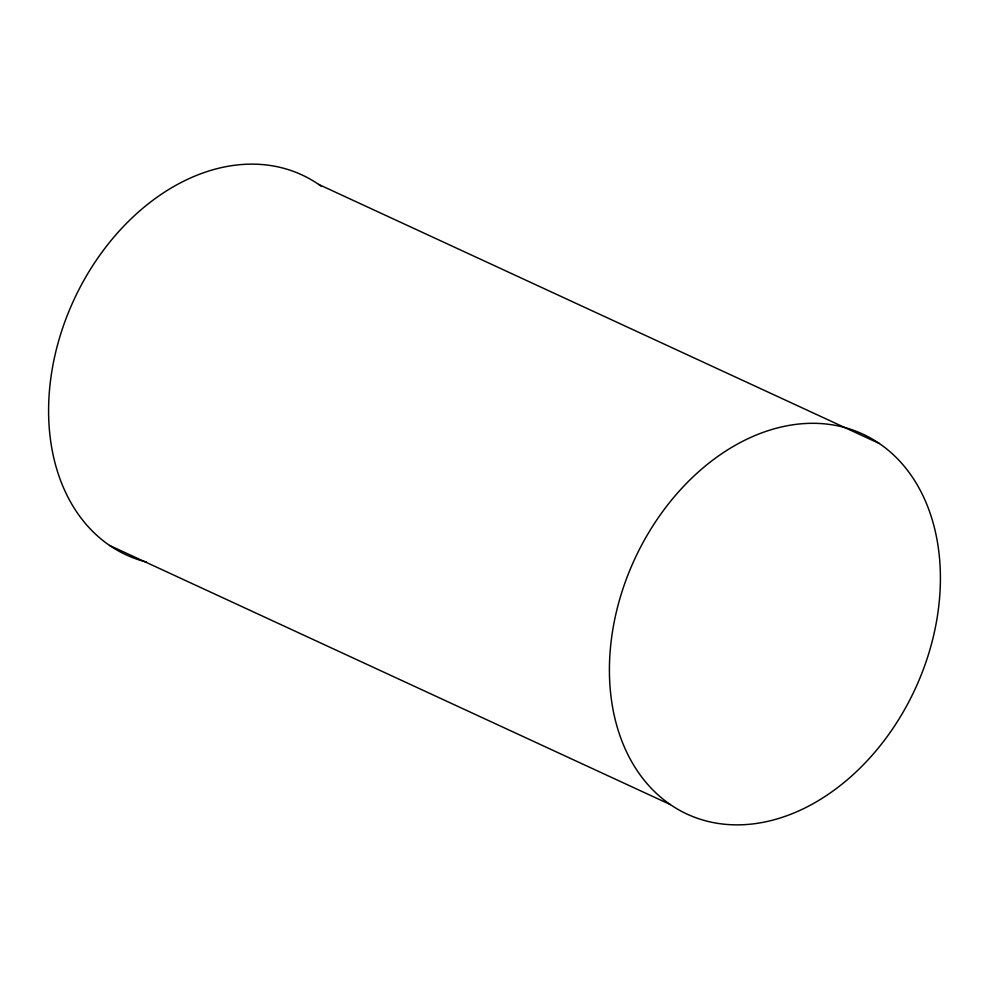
<?xml version="1.0" encoding="UTF-8"?>
<svg xmlns="http://www.w3.org/2000/svg" width="989" height="989" viewBox="0 0 989 989"><rect width="100%" height="100%" fill="white"/><g stroke="black" fill="none" stroke-linecap="round" stroke-linejoin="round"><path stroke-width="1.48" d="M318.606 184.399L879.431 443.567A209.322 154.531 -65.2 0 1 833.776 790.446A209.322 154.531 -65.2 0 1 611.523 638.239A209.322 154.531 -65.2 0 1 879.431 443.567M109.569 545.433L670.394 804.601M146.347 562.024A209.322 154.531 -65.2 0 1 74.064 299.531A209.322 154.531 -65.2 0 1 321.054 186.117"/></g></svg>
